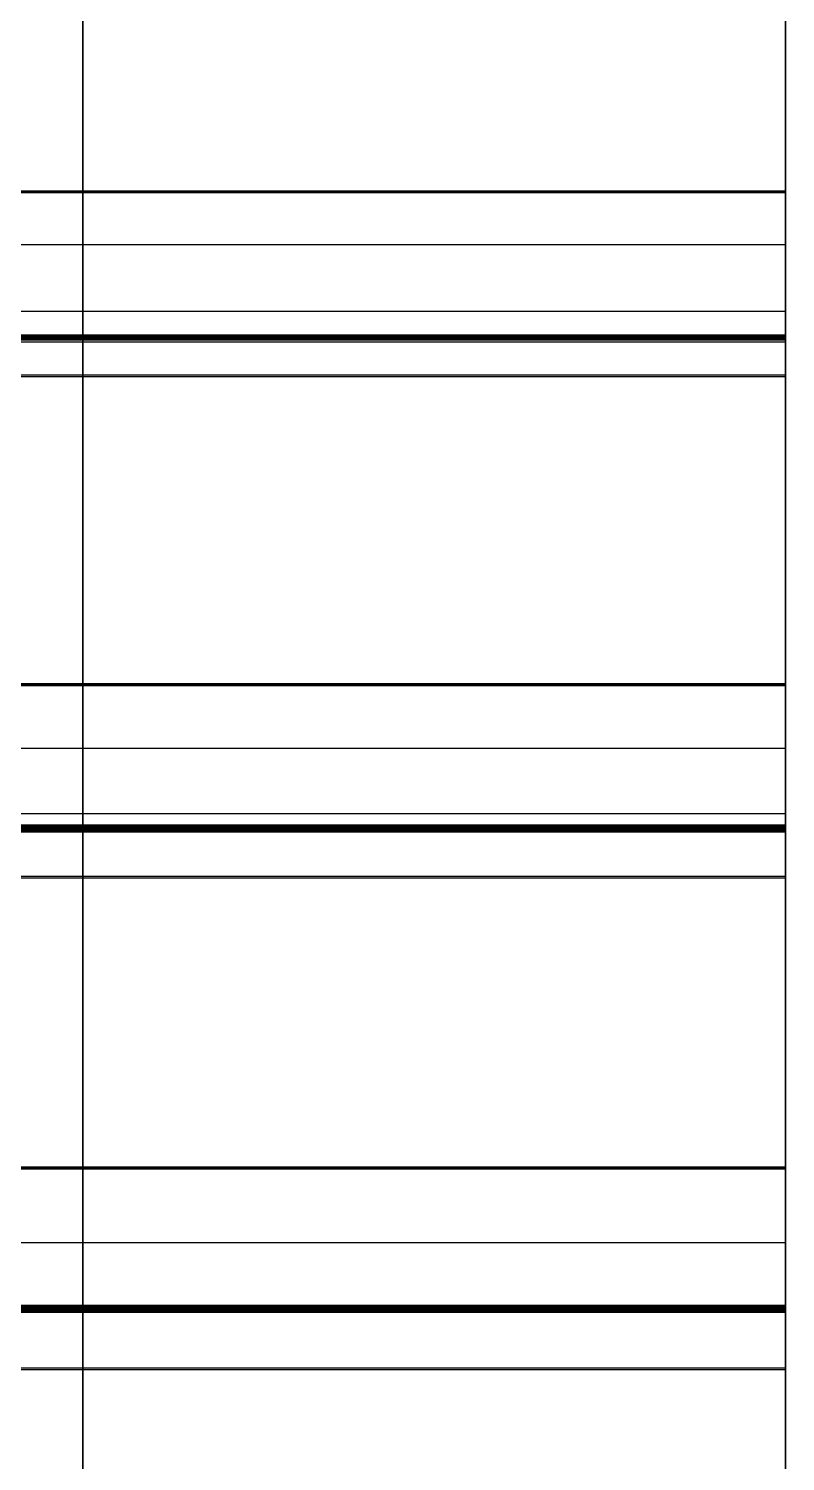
# Model space of a CAD drawing. Header units: millimetres. Extents: x -85 to 1059, y -155 to 155.
# Drawn here: x 1003.5 to 1007, y -108.84 to -102.21 of the extents above; entities that cross this region are included whole.
import ezdxf

# ---------------------------------------------------------------- set-up
doc = ezdxf.new("R2010")
doc.units = ezdxf.units.MM
doc.header["$MEASUREMENT"] = 0
doc.layers.add('Default', color=7, linetype='Continuous', true_color=0x000000)

msp = doc.modelspace()

# ---------------------------------------------------------------- linework, layer by layer
at = {"layer": 'Default'}
for points, degree, knots in [([(1007, 0.3488, 139.7504), (1007, -76.9709, 139.7504), (1007, -139.6511, 77.0702), (1007, -139.6511, -0.2498), (1007, -139.6511, -77.5699), (1007, -76.9709, -140.2497), (1007, 0.3488, -140.2497), (1007, 77.6689, -140.2497), (1007, 140.349, -77.5699), (1007, 140.349, -0.2498), (1007, 140.349, 77.0702), (1007, 77.6689, 139.7504), (1007, 0.3488, 139.7504)], 3, [20636, 20636, 20636, 20636, 20637, 20637, 20637, 20638, 20638, 20638, 20639, 20639, 20639, 20640, 20640, 20640, 20640]), ([(1003.75, 0.0018, 140.0004), (1003.75, -77.318, 140.0004), (1003.75, -139.9981, 77.3202), (1003.75, -139.9981, 0.0002), (1003.75, -139.9981, -77.3199), (1003.75, -77.318, -139.9997), (1003.75, 0.0018, -139.9997), (1003.75, 77.3215, -139.9997), (1003.75, 140.002, -77.3199), (1003.75, 140.002, 0.0002), (1003.75, 140.002, 77.3202), (1003.75, 77.3215, 140.0004), (1003.75, 0.0018, 140.0004)], 3, [-1, -1, -1, -1, 0, 0, 0, 1, 1, 1, 2, 2, 2, 3, 3, 3, 3]), ([(1007, 0.0018, 140.0004), (1007, -77.318, 140.0004), (1007, -139.9981, 77.3202), (1007, -139.9981, 0.0002), (1007, -139.9981, -77.3199), (1007, -77.318, -139.9997), (1007, 0.0018, -139.9997), (1007, 77.3215, -139.9997), (1007, 140.002, -77.3199), (1007, 140.002, 0.0002), (1007, 140.002, 77.3202), (1007, 77.3215, 140.0004), (1007, 0.0018, 140.0004)], 3, [-1, -1, -1, -1, 0, 0, 0, 1, 1, 1, 2, 2, 2, 3, 3, 3, 3]), ([(1007, -76.0976, 99.1744), (1007, -105.8329, 76.3232), (1007, -124.9982, 40.3999), (1007, -124.9982, 0.0004), (1007, -124.9982, -40.5877), (1007, -105.654, -76.6571), (1007, -75.682, -99.4921)], 3, [598.75717, 598.75717, 598.75717, 598.75717, 599.75717, 599.75717, 599.75717, 600.75717, 600.75717, 600.75717, 600.75717]), ([(1007, -101.3507, -114.521), (1007, -101.3884, -114.5433), (1007, -101.4261, -114.5655), (1007, -101.4674, -114.5897), (1007, -101.5087, -114.6138), (1007, -101.5503, -114.6382), (1007, -101.592, -114.6625), (1007, -101.6339, -114.687), (1007, -101.6759, -114.7115), (1007, -101.7181, -114.7361), (1007, -101.7602, -114.7606), (1007, -101.8029, -114.7851), (1007, -101.8456, -114.8096), (1007, -101.8885, -114.8341), (1007, -101.9313, -114.8587), (1007, -101.9745, -114.8833), (1007, -102.0178, -114.908), (1007, -102.0611, -114.9327), (1007, -102.1045, -114.9574), (1007, -102.1485, -114.9823), (1007, -102.1924, -115.0072), (1007, -102.2365, -115.032), (1007, -102.2806, -115.0569), (1007, -102.325, -115.0818), (1007, -102.3695, -115.1067), (1007, -102.4143, -115.1317), (1007, -102.4591, -115.1568), (1007, -102.5042, -115.1816), (1007, -102.5494, -115.2065), (1007, -102.5947, -115.2317), (1007, -102.6401, -115.2569), (1007, -102.6857, -115.2822), (1007, -102.7314, -115.3074), (1007, -102.7775, -115.3324), (1007, -102.8235, -115.3575), (1007, -102.8699, -115.3829), (1007, -102.9163, -115.4083), (1007, -102.9628, -115.4333), (1007, -103.0094, -115.4584), (1007, -103.0565, -115.484), (1007, -103.1036, -115.5095), (1007, -103.1509, -115.5348), (1007, -103.1981, -115.56), (1007, -103.2063, -115.5644), (1007, -103.2144, -115.5688)], 2, [12774, 12774, 12774, 12775.045455, 12775.045455, 12776.090909, 12776.090909, 12777.136364, 12777.136364, 12778.181818, 12778.181818, 12779.227273, 12779.227273, 12780.272727, 12780.272727, 12781.318182, 12781.318182, 12782.363636, 12782.363636, 12783.409091, 12783.409091, 12784.454545, 12784.454545, 12785.5, 12785.5, 12786.545455, 12786.545455, 12787.590909, 12787.590909, 12788.636364, 12788.636364, 12789.681818, 12789.681818, 12790.727273, 12790.727273, 12791.772727, 12791.772727, 12792.818182, 12792.818182, 12793.863636, 12793.863636, 12794.909091, 12794.909091, 12795.954545, 12795.954545, 12797, 12797, 12797]), ([(1007, -103.2144, 115.0692), (1007, -103.2063, 115.0648), (1007, -103.1981, 115.0604), (1007, -103.1509, 115.035), (1007, -103.1036, 115.0096), (1007, -103.0565, 114.9844), (1007, -103.0094, 114.9591), (1007, -102.9628, 114.9336), (1007, -102.9163, 114.908), (1007, -102.8699, 114.8829), (1007, -102.8235, 114.8579), (1007, -102.7775, 114.8327), (1007, -102.7314, 114.8074), (1007, -102.6857, 114.7824), (1007, -102.6401, 114.7573), (1007, -102.5947, 114.7321), (1007, -102.5494, 114.7069), (1007, -102.5042, 114.682), (1007, -102.4591, 114.6572), (1007, -102.4143, 114.6321), (1007, -102.3695, 114.6071), (1007, -102.325, 114.5822), (1007, -102.2806, 114.5573), (1007, -102.2365, 114.5324), (1007, -102.1924, 114.5076), (1007, -102.1485, 114.4827), (1007, -102.1045, 114.4578), (1007, -102.0611, 114.4331), (1007, -102.0178, 114.4084), (1007, -101.9745, 114.3838), (1007, -101.9313, 114.3591), (1007, -101.8885, 114.3344), (1007, -101.8456, 114.3097), (1007, -101.8029, 114.2852), (1007, -101.7602, 114.2606), (1007, -101.7181, 114.2361), (1007, -101.6759, 114.2116), (1007, -101.6339, 114.1873), (1007, -101.592, 114.1629), (1007, -101.5503, 114.1386), (1007, -101.5087, 114.1142), (1007, -101.4674, 114.0899), (1007, -101.4261, 114.0655), (1007, -101.391, 114.0449), (1007, -101.3559, 114.0243)], 2, [18293, 18293, 18293, 18294, 18294, 18295, 18295, 18296, 18296, 18297, 18297, 18298, 18298, 18299, 18299, 18300, 18300, 18301, 18301, 18302, 18302, 18303, 18303, 18304, 18304, 18305, 18305, 18306, 18306, 18307, 18307, 18308, 18308, 18309, 18309, 18310, 18310, 18311, 18311, 18312, 18312, 18313, 18313, 18314, 18314, 18315, 18315, 18315]), ([(1007, -102.9674, -113.0387), (1007, -102.9674, -113.0369), (1007, -102.9674, -113.0351), (1007, -102.9674, -113.0337), (1007, -102.9674, -113.0323)], 2, [12826, 12826, 12826, 12827, 12827, 12828, 12828, 12828]), ([(1007, -102.9674, 112.5327), (1007, -102.9674, 112.5343), (1007, -102.9674, 112.5359), (1007, -102.9674, 112.5375), (1007, -102.9674, 112.5391)], 2, [18262, 18262, 18262, 18263, 18263, 18264, 18264, 18264]), ([(1007, -102.9706, -113.0514), (1007, -102.9699, -113.0489), (1007, -102.9692, -113.0464), (1007, -102.9687, -113.0445), (1007, -102.9681, -113.0426)], 2, [12823, 12823, 12823, 12824, 12824, 12825, 12825, 12825]), ([(1007, -102.9695, -113.0284), (1007, -103.078, -112.9288), (1007, -103.1865, -112.8291), (1007, -103.3013, -112.7235), (1007, -103.4162, -112.6178), (1007, -103.5243, -112.5174), (1007, -103.6324, -112.4171)], 2, [12830, 12830, 12830, 12831, 12831, 12832, 12832, 12833, 12833, 12833]), ([(1007, -103.6324, 111.9178), (1007, -103.5243, 112.0177), (1007, -103.4162, 112.1175), (1007, -103.3013, 112.2233), (1007, -103.1865, 112.3292), (1007, -103.078, 112.4288), (1007, -102.9695, 112.5285)], 2, [18257, 18257, 18257, 18258, 18258, 18259, 18259, 18260, 18260, 18260]), ([(1007, -102.9706, 112.5518), (1007, -102.9717, 112.5542), (1007, -102.9727, 112.5567), (1007, -102.974, 112.5597), (1007, -102.9752, 112.5627)], 2, [18267, 18267, 18267, 18268, 18268, 18269, 18269, 18269]), ([(1007, -103.818, -115.0005), (1007, -103.7977, -114.9507), (1007, -103.7774, -114.901), (1007, -103.7569, -114.8516), (1007, -103.7365, -114.8022), (1007, -103.7162, -114.7534), (1007, -103.6959, -114.7045), (1007, -103.6755, -114.6556), (1007, -103.655, -114.6068), (1007, -103.6345, -114.5586), (1007, -103.6141, -114.5105), (1007, -103.5938, -114.4621), (1007, -103.5735, -114.4138), (1007, -103.5532, -114.3664), (1007, -103.5329, -114.3189), (1007, -103.5126, -114.2713), (1007, -103.4924, -114.2237), (1007, -103.4719, -114.1767), (1007, -103.4514, -114.1298), (1007, -103.4312, -114.0831), (1007, -103.4109, -114.0363), (1007, -103.3908, -113.9898), (1007, -103.3707, -113.9432), (1007, -103.3505, -113.8972), (1007, -103.3304, -113.8511), (1007, -103.31, -113.8053), (1007, -103.2895, -113.7594), (1007, -103.2694, -113.7139), (1007, -103.2493, -113.6684), (1007, -103.2294, -113.6232), (1007, -103.2094, -113.5781), (1007, -103.1893, -113.5333), (1007, -103.1692, -113.4885), (1007, -103.1489, -113.4438), (1007, -103.1287, -113.3992), (1007, -103.1087, -113.3549), (1007, -103.0888, -113.3107), (1007, -103.0689, -113.2669), (1007, -103.0489, -113.2232), (1007, -103.0288, -113.1796), (1007, -103.0087, -113.136), (1007, -102.9907, -113.0964), (1007, -102.9727, -113.0567)], 2, [12800, 12800, 12800, 12801.047619, 12801.047619, 12802.095238, 12802.095238, 12803.142857, 12803.142857, 12804.190476, 12804.190476, 12805.238095, 12805.238095, 12806.285714, 12806.285714, 12807.333333, 12807.333333, 12808.380952, 12808.380952, 12809.428571, 12809.428571, 12810.47619, 12810.47619, 12811.52381, 12811.52381, 12812.571429, 12812.571429, 12813.619048, 12813.619048, 12814.666667, 12814.666667, 12815.714286, 12815.714286, 12816.761905, 12816.761905, 12817.809524, 12817.809524, 12818.857143, 12818.857143, 12819.904762, 12819.904762, 12820.952381, 12820.952381, 12822, 12822, 12822]), ([(1007, -102.9752, 112.5627), (1007, -102.9919, 112.5996), (1007, -103.0087, 112.6364), (1007, -103.0288, 112.68), (1007, -103.0489, 112.7236), (1007, -103.0689, 112.7675), (1007, -103.0888, 112.8114), (1007, -103.1087, 112.8555), (1007, -103.1287, 112.8996), (1007, -103.1489, 112.9442), (1007, -103.1692, 112.9889), (1007, -103.1893, 113.0337), (1007, -103.2094, 113.0785), (1007, -103.2294, 113.1238), (1007, -103.2493, 113.1691), (1007, -103.2694, 113.2146), (1007, -103.2895, 113.2602), (1007, -103.31, 113.3057), (1007, -103.3304, 113.3512), (1007, -103.3505, 113.3974), (1007, -103.3707, 113.4436), (1007, -103.3908, 113.49), (1007, -103.4109, 113.5364), (1007, -103.4312, 113.5831), (1007, -103.4514, 113.6299), (1007, -103.4719, 113.6771), (1007, -103.4924, 113.7244), (1007, -103.5126, 113.7717), (1007, -103.5329, 113.819), (1007, -103.5532, 113.8668), (1007, -103.5735, 113.9146), (1007, -103.5938, 113.9625), (1007, -103.6141, 114.0105), (1007, -103.6345, 114.0588), (1007, -103.655, 114.1072), (1007, -103.6755, 114.1559), (1007, -103.6959, 114.2045), (1007, -103.7162, 114.2536), (1007, -103.7365, 114.3026), (1007, -103.7569, 114.3518), (1007, -103.7774, 114.401), (1007, -103.7977, 114.4506), (1007, -103.818, 114.5002), (1007, -103.8217, 114.5088), (1007, -103.8254, 114.5175)], 2, [18269, 18269, 18269, 18270, 18270, 18271, 18271, 18272, 18272, 18273, 18273, 18274, 18274, 18275, 18275, 18276, 18276, 18277, 18277, 18278, 18278, 18279, 18279, 18280, 18280, 18281, 18281, 18282, 18282, 18283, 18283, 18284, 18284, 18285, 18285, 18286, 18286, 18287, 18287, 18288, 18288, 18289, 18289, 18290, 18290, 18291, 18291, 18291]), ([(1007, -103.6553, -112.4203), (1007, -103.6578, -112.4215), (1007, -103.6603, -112.4227), (1007, -103.6631, -112.4241), (1007, -103.6659, -112.4255)], 2, [12840, 12840, 12840, 12841, 12841, 12842, 12842, 12842]), ([(1007, -103.6659, 111.926), (1007, -103.6631, 111.9245), (1007, -103.6603, 111.9231), (1007, -103.6578, 111.9219), (1007, -103.6553, 111.9207)], 2, [18248, 18248, 18248, 18249, 18249, 18250, 18250, 18250]), ([(1007, -103.6659, -112.4255), (1007, -103.7014, -112.4455), (1007, -103.7368, -112.4654), (1007, -103.7785, -112.4889), (1007, -103.8201, -112.5123), (1007, -103.8624, -112.536), (1007, -103.9048, -112.5596), (1007, -103.9471, -112.5831), (1007, -103.9894, -112.6065), (1007, -104.0321, -112.63), (1007, -104.0748, -112.6534), (1007, -104.1178, -112.6773), (1007, -104.1609, -112.7011), (1007, -104.2043, -112.7249), (1007, -104.2477, -112.7487), (1007, -104.2914, -112.7723), (1007, -104.3352, -112.796), (1007, -104.3791, -112.8198), (1007, -104.423, -112.8436), (1007, -104.4674, -112.8676), (1007, -104.5119, -112.8916), (1007, -104.5565, -112.9156), (1007, -104.6011, -112.9395), (1007, -104.6461, -112.9635), (1007, -104.6911, -112.9875), (1007, -104.7363, -113.0115), (1007, -104.7814, -113.0355), (1007, -104.8271, -113.0597), (1007, -104.8728, -113.0838), (1007, -104.9186, -113.1082), (1007, -104.9645, -113.1325), (1007, -105.0107, -113.1565), (1007, -105.0569, -113.1805), (1007, -105.1035, -113.2048), (1007, -105.1501, -113.2292), (1007, -105.1968, -113.2535), (1007, -105.2436, -113.2779), (1007, -105.2908, -113.302), (1007, -105.3381, -113.3262), (1007, -105.3857, -113.3505), (1007, -105.4333, -113.3749), (1007, -105.481, -113.3994), (1007, -105.5286, -113.4239), (1007, -105.5369, -113.4281), (1007, -105.5452, -113.4324)], 2, [12842, 12842, 12842, 12843, 12843, 12844, 12844, 12845, 12845, 12846, 12846, 12847, 12847, 12848, 12848, 12849, 12849, 12850, 12850, 12851, 12851, 12852, 12852, 12853, 12853, 12854, 12854, 12855, 12855, 12856, 12856, 12857, 12857, 12858, 12858, 12859, 12859, 12860, 12860, 12861, 12861, 12862, 12862, 12863, 12863, 12864, 12864, 12864]), ([(1007, -105.5452, 112.9328), (1007, -105.5369, 112.9285), (1007, -105.5286, 112.9243), (1007, -105.481, 112.9), (1007, -105.4333, 112.8756), (1007, -105.3857, 112.8511), (1007, -105.3381, 112.8266), (1007, -105.2908, 112.8021), (1007, -105.2436, 112.7776), (1007, -105.1968, 112.7536), (1007, -105.1501, 112.7296), (1007, -105.1035, 112.7052), (1007, -105.0569, 112.6809), (1007, -105.0107, 112.6566), (1007, -104.9645, 112.6322), (1007, -104.9186, 112.6082), (1007, -104.8728, 112.5842), (1007, -104.8271, 112.5601), (1007, -104.7814, 112.5359), (1007, -104.7363, 112.5117), (1007, -104.6911, 112.4876), (1007, -104.6461, 112.4636), (1007, -104.6011, 112.4396), (1007, -104.5565, 112.4158), (1007, -104.5119, 112.392), (1007, -104.4674, 112.3682), (1007, -104.423, 112.3443), (1007, -104.3791, 112.3204), (1007, -104.3352, 112.2964), (1007, -104.2914, 112.2726), (1007, -104.2477, 112.2487), (1007, -104.2043, 112.2251), (1007, -104.1609, 112.2015), (1007, -104.118, 112.1778), (1007, -104.0752, 112.1542), (1007, -104.0323, 112.1304), (1007, -103.9894, 112.1066), (1007, -103.9471, 112.0831), (1007, -103.9048, 112.0597), (1007, -103.8624, 112.036), (1007, -103.8201, 112.0124), (1007, -103.7785, 111.9891), (1007, -103.7368, 111.9658), (1007, -103.7014, 111.9459), (1007, -103.6659, 111.926)], 2, [18226, 18226, 18226, 18227, 18227, 18228, 18228, 18229, 18229, 18230, 18230, 18231, 18231, 18232, 18232, 18233, 18233, 18234, 18234, 18235, 18235, 18236, 18236, 18237, 18237, 18238, 18238, 18239, 18239, 18240, 18240, 18241, 18241, 18242, 18242, 18243, 18243, 18244, 18244, 18245, 18245, 18246, 18246, 18247, 18247, 18248, 18248, 18248]), ([(1007, -105.2467, 110.4083), (1007, -105.2471, 110.4099), (1007, -105.2474, 110.4115), (1007, -105.248, 110.4138), (1007, -105.2485, 110.4161)], 2, [18197, 18197, 18197, 18198, 18198, 18199, 18199, 18199]), ([(1007, -105.2524, -110.9255), (1007, -105.2513, -110.9229), (1007, -105.2503, -110.9202), (1007, -105.2494, -110.918), (1007, -105.2485, -110.9157)], 2, [12889, 12889, 12889, 12890, 12890, 12891, 12891, 12891]), ([(1007, -105.2485, -110.8973), (1007, -105.3552, -110.7955), (1007, -105.4619, -110.6938), (1007, -105.5743, -110.5856), (1007, -105.6866, -110.4775), (1007, -105.7928, -110.3752), (1007, -105.899, -110.2729)], 2, [12897, 12897, 12897, 12898, 12898, 12899, 12899, 12900, 12900, 12900]), ([(1007, -105.899, 109.7733), (1007, -105.7928, 109.8756), (1007, -105.6866, 109.9779), (1007, -105.5743, 110.0859), (1007, -105.4619, 110.1938), (1007, -105.3552, 110.2956), (1007, -105.2485, 110.3974)], 2, [18190, 18190, 18190, 18191, 18191, 18192, 18192, 18193, 18193, 18193]), ([(1007, -105.2503, 110.4206), (1007, -105.2513, 110.4231), (1007, -105.2524, 110.4256), (1007, -105.2536, 110.4286), (1007, -105.2548, 110.4316)], 2, [18200, 18200, 18200, 18201, 18201, 18202, 18202, 18202]), ([(1007, -106.1375, -112.8513), (1007, -106.116, -112.8021), (1007, -106.0945, -112.7529), (1007, -106.0729, -112.7041), (1007, -106.0514, -112.6552), (1007, -106.0301, -112.6067), (1007, -106.0087, -112.5582), (1007, -105.9872, -112.5099), (1007, -105.9657, -112.4615), (1007, -105.9443, -112.4137), (1007, -105.923, -112.3659), (1007, -105.9018, -112.3181), (1007, -105.8807, -112.2703), (1007, -105.8593, -112.2232), (1007, -105.838, -112.1761), (1007, -105.8166, -112.129), (1007, -105.7953, -112.0819), (1007, -105.7741, -112.0352), (1007, -105.753, -111.9885), (1007, -105.7318, -111.9422), (1007, -105.7106, -111.896), (1007, -105.6895, -111.85), (1007, -105.6683, -111.804), (1007, -105.647, -111.7583), (1007, -105.6256, -111.7126), (1007, -105.6046, -111.6671), (1007, -105.5836, -111.6216), (1007, -105.5625, -111.5766), (1007, -105.5413, -111.5316), (1007, -105.5203, -111.487), (1007, -105.4993, -111.4424), (1007, -105.4783, -111.3979), (1007, -105.4573, -111.3535), (1007, -105.4365, -111.3094), (1007, -105.4157, -111.2653), (1007, -105.3947, -111.2215), (1007, -105.3737, -111.1778), (1007, -105.3527, -111.1342), (1007, -105.3317, -111.0906), (1007, -105.3109, -111.0474), (1007, -105.2901, -111.0042), (1007, -105.2712, -110.9649), (1007, -105.2524, -110.9255)], 2, [12867, 12867, 12867, 12868.047619, 12868.047619, 12869.095238, 12869.095238, 12870.142857, 12870.142857, 12871.190476, 12871.190476, 12872.238095, 12872.238095, 12873.285714, 12873.285714, 12874.333333, 12874.333333, 12875.380952, 12875.380952, 12876.428571, 12876.428571, 12877.47619, 12877.47619, 12878.52381, 12878.52381, 12879.571429, 12879.571429, 12880.619048, 12880.619048, 12881.666667, 12881.666667, 12882.714286, 12882.714286, 12883.761905, 12883.761905, 12884.809524, 12884.809524, 12885.857143, 12885.857143, 12886.904762, 12886.904762, 12887.952381, 12887.952381, 12889, 12889, 12889]), ([(1007, -105.2548, 110.4316), (1007, -105.2725, 110.4681), (1007, -105.2901, 110.5046), (1007, -105.3109, 110.5476), (1007, -105.3317, 110.5907), (1007, -105.3527, 110.6343), (1007, -105.3737, 110.6778), (1007, -105.3947, 110.7216), (1007, -105.4157, 110.7653), (1007, -105.4365, 110.8094), (1007, -105.4573, 110.8535), (1007, -105.4783, 110.898), (1007, -105.4993, 110.9424), (1007, -105.5203, 110.9872), (1007, -105.5413, 111.032), (1007, -105.5625, 111.077), (1007, -105.5836, 111.122), (1007, -105.6046, 111.1675), (1007, -105.6256, 111.213), (1007, -105.647, 111.2587), (1007, -105.6683, 111.3044), (1007, -105.6895, 111.3502), (1007, -105.7106, 111.3961), (1007, -105.7318, 111.4425), (1007, -105.753, 111.4889), (1007, -105.7741, 111.5356), (1007, -105.7953, 111.5823), (1007, -105.8166, 111.6291), (1007, -105.838, 111.6758), (1007, -105.8593, 111.7233), (1007, -105.8807, 111.7707), (1007, -105.9018, 111.8184), (1007, -105.923, 111.866), (1007, -105.9443, 111.914), (1007, -105.9657, 111.9619), (1007, -105.9872, 112.0101), (1007, -106.0087, 112.0582), (1007, -106.0301, 112.1069), (1007, -106.0514, 112.1556), (1007, -106.0729, 112.2045), (1007, -106.0945, 112.2533), (1007, -106.116, 112.3025), (1007, -106.1375, 112.3518), (1007, -106.141, 112.3602), (1007, -106.1445, 112.3687)], 2, [18202, 18202, 18202, 18203, 18203, 18204, 18204, 18205, 18205, 18206, 18206, 18207, 18207, 18208, 18208, 18209, 18209, 18210, 18210, 18211, 18211, 18212, 18212, 18213, 18213, 18214, 18214, 18215, 18215, 18216, 18216, 18217, 18217, 18218, 18218, 18219, 18219, 18220, 18220, 18221, 18221, 18222, 18222, 18223, 18223, 18224, 18224, 18224]), ([(1007, -105.9325, -110.2807), (1007, -105.9683, -110.2999), (1007, -106.0041, -110.3191), (1007, -106.0465, -110.3415), (1007, -106.0888, -110.3639), (1007, -106.1313, -110.3867), (1007, -106.1738, -110.4094), (1007, -106.2167, -110.4322), (1007, -106.2596, -110.4549), (1007, -106.3028, -110.4777), (1007, -106.346, -110.5004), (1007, -106.3897, -110.5232), (1007, -106.4335, -110.5459), (1007, -106.4772, -110.5687), (1007, -106.521, -110.5915), (1007, -106.5651, -110.6144), (1007, -106.6092, -110.6373), (1007, -106.6536, -110.6602), (1007, -106.6981, -110.6832), (1007, -106.7429, -110.7061), (1007, -106.7877, -110.729), (1007, -106.8328, -110.7521), (1007, -106.878, -110.7753), (1007, -106.9233, -110.7984), (1007, -106.9686, -110.8215), (1007, -107.0145, -110.8446), (1007, -107.0604, -110.8677), (1007, -107.1064, -110.891), (1007, -107.1524, -110.9142), (1007, -107.1988, -110.9374), (1007, -107.2452, -110.9605), (1007, -107.292, -110.9837), (1007, -107.3387, -111.007), (1007, -107.3858, -111.0303), (1007, -107.4329, -111.0536), (1007, -107.4802, -111.0769), (1007, -107.5274, -111.1002), (1007, -107.5751, -111.1236), (1007, -107.6227, -111.1471), (1007, -107.6707, -111.1704), (1007, -107.7186, -111.1936), (1007, -107.767, -111.2171), (1007, -107.8153, -111.2406), (1007, -107.8236, -111.2446), (1007, -107.8319, -111.2487)], 2, [12909, 12909, 12909, 12910, 12910, 12911, 12911, 12912, 12912, 12913, 12913, 12914, 12914, 12915, 12915, 12916, 12916, 12917, 12917, 12918, 12918, 12919, 12919, 12920, 12920, 12921, 12921, 12922, 12922, 12923, 12923, 12924, 12924, 12925, 12925, 12926, 12926, 12927, 12927, 12928, 12928, 12929, 12929, 12930, 12930, 12931, 12931, 12931]), ([(1007, -107.8319, 110.7487), (1007, -107.8236, 110.7449), (1007, -107.8153, 110.741), (1007, -107.767, 110.7175), (1007, -107.7186, 110.6941), (1007, -107.6707, 110.6706), (1007, -107.6227, 110.6471), (1007, -107.5751, 110.6238), (1007, -107.5274, 110.6006), (1007, -107.4802, 110.5773), (1007, -107.4329, 110.554), (1007, -107.3858, 110.5307), (1007, -107.3387, 110.5074), (1007, -107.292, 110.484), (1007, -107.2452, 110.4605), (1007, -107.1988, 110.4374), (1007, -107.1524, 110.4143), (1007, -107.1064, 110.3912), (1007, -107.0604, 110.3681), (1007, -107.0145, 110.3448), (1007, -106.9686, 110.3215), (1007, -106.9233, 110.2986), (1007, -106.878, 110.2757), (1007, -106.8328, 110.2525), (1007, -106.7877, 110.2294), (1007, -106.7429, 110.2065), (1007, -106.6981, 110.1836), (1007, -106.6536, 110.1605), (1007, -106.6092, 110.1374), (1007, -106.5651, 110.1146), (1007, -106.521, 110.0919), (1007, -106.4772, 110.0689), (1007, -106.4335, 110.046), (1007, -106.3897, 110.0232), (1007, -106.346, 110.0005), (1007, -106.3028, 109.9776), (1007, -106.2596, 109.9546), (1007, -106.2167, 109.9322), (1007, -106.1738, 109.9098), (1007, -106.1313, 109.8872), (1007, -106.0888, 109.8647), (1007, -106.0465, 109.8419), (1007, -106.0041, 109.8192), (1007, -105.9683, 109.7999), (1007, -105.9325, 109.7807)], 2, [18159, 18159, 18159, 18160, 18160, 18161, 18161, 18162, 18162, 18163, 18163, 18164, 18164, 18165, 18165, 18166, 18166, 18167, 18167, 18168, 18168, 18169, 18169, 18170, 18170, 18171, 18171, 18172, 18172, 18173, 18173, 18174, 18174, 18175, 18175, 18176, 18176, 18177, 18177, 18178, 18178, 18179, 18179, 18180, 18180, 18181, 18181, 18181]), ([(1007, -107.4837, -108.7203), (1007, -107.5881, -108.6163), (1007, -107.6925, -108.5122), (1007, -107.8028, -108.4019), (1007, -107.913, -108.2917), (1007, -108.0171, -108.1871), (1007, -108.1212, -108.0825)], 2, [12964, 12964, 12964, 12965, 12965, 12966, 12966, 12967, 12967, 12967]), ([(1007, -108.1212, 107.5833), (1007, -108.0171, 107.6877), (1007, -107.913, 107.7921), (1007, -107.8028, 107.9023), (1007, -107.6925, 108.0126), (1007, -107.5881, 108.1165), (1007, -107.4837, 108.2204)], 2, [18123, 18123, 18123, 18124, 18124, 18125, 18125, 18126, 18126, 18126]), ([(1007, -107.4879, -108.7485), (1007, -107.4869, -108.7459), (1007, -107.4858, -108.7433), (1007, -107.4849, -108.741), (1007, -107.484, -108.7387)], 2, [12956, 12956, 12956, 12957, 12957, 12958, 12958, 12958]), ([(1007, -107.484, 108.2391), (1007, -107.4849, 108.2414), (1007, -107.4858, 108.2437), (1007, -107.4869, 108.2463), (1007, -107.4879, 108.2489)], 2, [18132, 18132, 18132, 18133, 18133, 18134, 18134, 18134]), ([(1007, -108.4196, -110.6726), (1007, -108.4159, -110.6643), (1007, -108.4122, -110.656), (1007, -108.3896, -110.6072), (1007, -108.367, -110.5583), (1007, -108.3446, -110.5098), (1007, -108.3222, -110.4613), (1007, -108.2998, -110.4133), (1007, -108.2774, -110.3653), (1007, -108.255, -110.3173), (1007, -108.2326, -110.2694), (1007, -108.2104, -110.2219), (1007, -108.1882, -110.1745), (1007, -108.1658, -110.1274), (1007, -108.1434, -110.0803), (1007, -108.1212, -110.0335), (1007, -108.0989, -109.9868), (1007, -108.0767, -109.9401), (1007, -108.0545, -109.8933), (1007, -108.0323, -109.8471), (1007, -108.01, -109.8009), (1007, -107.988, -109.755), (1007, -107.9659, -109.7092), (1007, -107.9437, -109.6638), (1007, -107.9215, -109.6185), (1007, -107.8994, -109.573), (1007, -107.8774, -109.5275), (1007, -107.8553, -109.4827), (1007, -107.8333, -109.4379), (1007, -107.8112, -109.3932), (1007, -107.7892, -109.3486), (1007, -107.7673, -109.3043), (1007, -107.7455, -109.2601), (1007, -107.7236, -109.216), (1007, -107.7017, -109.1719), (1007, -107.6798, -109.1281), (1007, -107.658, -109.0844), (1007, -107.6361, -109.0412), (1007, -107.6142, -108.998), (1007, -107.5925, -108.9549), (1007, -107.5708, -108.9119), (1007, -107.5491, -108.8692), (1007, -107.5274, -108.8265), (1007, -107.5091, -108.7902), (1007, -107.4907, -108.7538)], 2, [12933, 12933, 12933, 12934, 12934, 12935, 12935, 12936, 12936, 12937, 12937, 12938, 12938, 12939, 12939, 12940, 12940, 12941, 12941, 12942, 12942, 12943, 12943, 12944, 12944, 12945, 12945, 12946, 12946, 12947, 12947, 12948, 12948, 12949, 12949, 12950, 12950, 12951, 12951, 12952, 12952, 12953, 12953, 12954, 12954, 12955, 12955, 12955]), ([(1007, -107.4907, 108.2542), (1007, -107.5091, 108.2904), (1007, -107.5274, 108.3266), (1007, -107.5491, 108.3692), (1007, -107.5708, 108.4119), (1007, -107.5925, 108.4551), (1007, -107.6142, 108.4984), (1007, -107.6361, 108.5418), (1007, -107.658, 108.5851), (1007, -107.6798, 108.6287), (1007, -107.7017, 108.6723), (1007, -107.7236, 108.7162), (1007, -107.7455, 108.7601), (1007, -107.7673, 108.8046), (1007, -107.7892, 108.849), (1007, -107.8112, 108.8935), (1007, -107.8333, 108.9379), (1007, -107.8553, 108.9829), (1007, -107.8774, 109.0279), (1007, -107.8994, 109.073), (1007, -107.9215, 109.1182), (1007, -107.9437, 109.1639), (1007, -107.9659, 109.2096), (1007, -107.988, 109.2556), (1007, -108.01, 109.3016), (1007, -108.0323, 109.3479), (1007, -108.0545, 109.3941), (1007, -108.0767, 109.4405), (1007, -108.0989, 109.4868), (1007, -108.1212, 109.5338), (1007, -108.1434, 109.5807), (1007, -108.1658, 109.6278), (1007, -108.1882, 109.6749), (1007, -108.2104, 109.7223), (1007, -108.2326, 109.7698), (1007, -108.255, 109.8178), (1007, -108.2774, 109.8657), (1007, -108.2998, 109.9137), (1007, -108.3222, 109.9617), (1007, -108.3446, 110.0102), (1007, -108.367, 110.0587), (1007, -108.3896, 110.1074), (1007, -108.4122, 110.1561)], 2, [18135, 18135, 18135, 18136, 18136, 18137, 18137, 18138, 18138, 18139, 18139, 18140, 18140, 18141, 18141, 18142, 18142, 18143, 18143, 18144, 18144, 18145, 18145, 18146, 18146, 18147, 18147, 18148, 18148, 18149, 18149, 18150, 18150, 18151, 18151, 18152, 18152, 18153, 18153, 18154, 18154, 18155, 18155, 18156, 18156, 18156]), ([(1007, -108.1212, -108.0825), (1007, -108.1222, -108.0821), (1007, -108.1233, -108.0818), (1007, -108.1243, -108.0814), (1007, -108.1254, -108.0811)], 2, [12967, 12967, 12967, 12968, 12968, 12969, 12969, 12969]), ([(1007, -108.1494, 107.5875), (1007, -108.1467, 107.5864), (1007, -108.1441, 107.5854), (1007, -108.1418, 107.5845), (1007, -108.1395, 107.5836)], 2, [18115, 18115, 18115, 18116, 18116, 18117, 18117, 18117]), ([(1007, -108.1441, -108.0846), (1007, -108.1467, -108.0859), (1007, -108.1494, -108.0871), (1007, -108.152, -108.0883), (1007, -108.1547, -108.0896)], 2, [12974, 12974, 12974, 12975, 12975, 12976, 12976, 12976]), ([(1007, -108.1547, -108.0896), (1007, -108.1908, -108.1081), (1007, -108.227, -108.1266), (1007, -108.2699, -108.1483), (1007, -108.3127, -108.17), (1007, -108.3558, -108.1917), (1007, -108.3988, -108.2134), (1007, -108.4422, -108.2353), (1007, -108.4856, -108.2571), (1007, -108.5291, -108.279), (1007, -108.5727, -108.3009), (1007, -108.6168, -108.3227), (1007, -108.6609, -108.3446), (1007, -108.7052, -108.3665), (1007, -108.7495, -108.3884), (1007, -108.7941, -108.4104), (1007, -108.8387, -108.4325), (1007, -108.8837, -108.4545), (1007, -108.9287, -108.4766), (1007, -108.974, -108.4986), (1007, -109.0193, -108.5206), (1007, -109.0647, -108.5427), (1007, -109.11, -108.5647), (1007, -109.156, -108.587), (1007, -109.2021, -108.6092), (1007, -109.2483, -108.6314), (1007, -109.2945, -108.6536), (1007, -109.3411, -108.6759), (1007, -109.3876, -108.6981), (1007, -109.4344, -108.7203), (1007, -109.4811, -108.7425), (1007, -109.5284, -108.7649), (1007, -109.5757, -108.7873), (1007, -109.6229, -108.8096), (1007, -109.6702, -108.8318), (1007, -109.7182, -108.8542), (1007, -109.7662, -108.8766), (1007, -109.8141, -108.899), (1007, -109.8621, -108.9214), (1007, -109.9108, -108.9438), (1007, -109.9595, -108.9662), (1007, -110.0082, -108.9888), (1007, -110.0569, -109.0114)], 2, [12976, 12976, 12976, 12977, 12977, 12978, 12978, 12979, 12979, 12980, 12980, 12981, 12981, 12982, 12982, 12983, 12983, 12984, 12984, 12985, 12985, 12986, 12986, 12987, 12987, 12988, 12988, 12989, 12989, 12990, 12990, 12991, 12991, 12992, 12992, 12993, 12993, 12994, 12994, 12995, 12995, 12996, 12996, 12997, 12997, 12997]), ([(1007, -110.0738, 108.5192), (1007, -110.0653, 108.5153), (1007, -110.0569, 108.5114), (1007, -110.0082, 108.489), (1007, -109.9595, 108.4666), (1007, -109.9108, 108.4442), (1007, -109.8621, 108.4218), (1007, -109.8141, 108.3994), (1007, -109.7662, 108.377), (1007, -109.7182, 108.3546), (1007, -109.6702, 108.3322), (1007, -109.6229, 108.3098), (1007, -109.5757, 108.2874), (1007, -109.5284, 108.2652), (1007, -109.4811, 108.243), (1007, -109.4344, 108.2207), (1007, -109.3876, 108.1985), (1007, -109.3411, 108.1763), (1007, -109.2945, 108.1541), (1007, -109.2483, 108.1318), (1007, -109.2021, 108.1096), (1007, -109.156, 108.0876), (1007, -109.11, 108.0655), (1007, -109.0647, 108.0433), (1007, -109.0193, 108.0211), (1007, -108.974, 107.999), (1007, -108.9287, 107.977), (1007, -108.8837, 107.9549), (1007, -108.8387, 107.9329), (1007, -108.7941, 107.9108), (1007, -108.7495, 107.8888), (1007, -108.7052, 107.8669), (1007, -108.6609, 107.845), (1007, -108.6168, 107.8231), (1007, -108.5727, 107.8013), (1007, -108.5291, 107.7794), (1007, -108.4856, 107.7575), (1007, -108.4422, 107.7357), (1007, -108.3988, 107.7138), (1007, -108.3558, 107.6921), (1007, -108.3127, 107.6704), (1007, -108.2699, 107.6487), (1007, -108.227, 107.627), (1007, -108.1908, 107.6085), (1007, -108.1547, 107.59)], 2, [18092, 18092, 18092, 18093, 18093, 18094, 18094, 18095, 18095, 18096, 18096, 18097, 18097, 18098, 18098, 18099, 18099, 18100, 18100, 18101, 18101, 18102, 18102, 18103, 18103, 18104, 18104, 18105, 18105, 18106, 18106, 18107, 18107, 18108, 18108, 18109, 18109, 18110, 18110, 18111, 18111, 18112, 18112, 18113, 18113, 18114, 18114, 18114])]:
    msp.add_open_spline(points, degree=degree, knots=knots, dxfattribs=at)
for points in [[(1007, -102.9674, -113.0387), (1003.75, -102.9674, -113.0387), (1000.5, -102.9674, -113.0387)], [(1007, -102.9674, -113.0323), (1003.75, -102.9674, -113.0323), (1000.5, -102.9674, -113.0323)], [(1007, -102.9674, 112.5327), (1003.75, -102.9674, 112.5327), (1000.5, -102.9674, 112.5327)], [(1007, -102.9674, 112.5391), (1003.75, -102.9674, 112.5391), (1000.5, -102.9674, 112.5391)], [(1007, -102.9681, -113.0426), (1003.75, -102.9681, -113.0426), (1000.5, -102.9681, -113.0426)], [(1007, -102.9681, 112.5426), (1003.75, -102.9681, 112.5426), (1000.5, -102.9681, 112.5426)], [(1007, -102.9685, -113.0306), (1003.75, -102.9685, -113.0306), (1000.5, -102.9685, -113.0306)], [(1007, -102.9685, 112.5303), (1003.75, -102.9685, 112.5303), (1000.5, -102.9685, 112.5303)], [(1007, -102.9692, 112.5468), (1003.75, -102.9692, 112.5468), (1000.5, -102.9692, 112.5468)], [(1007, -102.9695, -113.0284), (1003.75, -102.9695, -113.0284), (1000.5, -102.9695, -113.0284)], [(1007, -102.9695, 112.5285), (1003.75, -102.9695, 112.5285), (1000.5, -102.9695, 112.5285)], [(1007, -102.9706, -113.0514), (1003.75, -102.9706, -113.0514), (1000.5, -102.9706, -113.0514)], [(1007, -102.9706, 112.5518), (1003.75, -102.9706, 112.5518), (1000.5, -102.9706, 112.5518)], [(1007, -102.9727, -113.0567), (1003.75, -102.9727, -113.0567), (1000.5, -102.9727, -113.0567)], [(1007, -102.9752, 112.5627), (1003.75, -102.9752, 112.5627), (1000.5, -102.9752, 112.5627)], [(1007, -102.9681, -113.0426), (1007, -102.9678, -113.0406), (1007, -102.9674, -113.0387)], [(1007, -102.9674, -113.0323), (1007, -102.968, -113.0314), (1007, -102.9685, -113.0306)], [(1007, -102.9685, 112.5303), (1007, -102.968, 112.5315), (1007, -102.9674, 112.5327)], [(1007, -102.9674, 112.5391), (1007, -102.9678, 112.5408), (1007, -102.9681, 112.5426)], [(1007, -102.9681, 112.5426), (1007, -102.9687, 112.5447), (1007, -102.9692, 112.5468)], [(1007, -102.9685, -113.0306), (1007, -102.969, -113.0295), (1007, -102.9695, -113.0284)], [(1007, -102.9695, 112.5285), (1007, -102.969, 112.5294), (1007, -102.9685, 112.5303)], [(1007, -102.9692, 112.5468), (1007, -102.9699, 112.5493), (1007, -102.9706, 112.5518)], [(1007, -102.9727, -113.0567), (1007, -102.9717, -113.054), (1007, -102.9706, -113.0514)], [(1007, -103.2144, -115.5688), (1003.75, -103.2144, -115.5688), (1000.5, -103.2144, -115.5688)], [(1007, -103.2144, 115.0692), (1003.75, -103.2144, 115.0692), (1000.5, -103.2144, 115.0692)], [(1007, -103.2144, -115.5688), (1007, -103.3685, -115.4324), (1007, -103.5227, -115.2961)], [(1007, -103.5227, 114.7965), (1007, -103.3685, 114.9329), (1007, -103.2144, 115.0692)], [(1007, -103.5227, -115.2961), (1003.75, -103.5227, -115.2961), (1000.5, -103.5227, -115.2961)], [(1007, -103.5227, 114.7965), (1003.75, -103.5227, 114.7965), (1000.5, -103.5227, 114.7965)], [(1007, -103.5227, -115.2961), (1007, -103.674, -115.1568), (1007, -103.8254, -115.0174)], [(1007, -103.8254, 114.5175), (1007, -103.674, 114.657), (1007, -103.5227, 114.7965)], [(1007, -103.6324, -112.4171), (1003.75, -103.6324, -112.4171), (1000.5, -103.6324, -112.4171)], [(1007, -103.6324, 111.9178), (1003.75, -103.6324, 111.9178), (1000.5, -103.6324, 111.9178)], [(1007, -103.6345, -112.4164), (1003.75, -103.6345, -112.4164), (1000.5, -103.6345, -112.4164)], [(1007, -103.6345, 111.9164), (1003.75, -103.6345, 111.9164), (1000.5, -103.6345, 111.9164)], [(1007, -103.637, -112.4157), (1003.75, -103.637, -112.4157), (1000.5, -103.637, -112.4157)], [(1007, -103.637, 111.9161), (1003.75, -103.637, 111.9161), (1000.5, -103.637, 111.9161)], [(1007, -103.6398, -112.4157), (1003.75, -103.6398, -112.4157), (1000.5, -103.6398, -112.4157)], [(1007, -103.6398, 111.9161), (1003.75, -103.6398, 111.9161), (1000.5, -103.6398, 111.9161)], [(1007, -103.643, -112.416), (1003.75, -103.643, -112.416), (1000.5, -103.643, -112.416)], [(1007, -103.643, 111.9164), (1003.75, -103.643, 111.9164), (1000.5, -103.643, 111.9164)], [(1007, -103.6469, -112.4171), (1003.75, -103.6469, -112.4171), (1000.5, -103.6469, -112.4171)], [(1007, -103.6469, 111.9175), (1003.75, -103.6469, 111.9175), (1000.5, -103.6469, 111.9175)], [(1007, -103.6511, -112.4185), (1003.75, -103.6511, -112.4185), (1000.5, -103.6511, -112.4185)], [(1007, -103.6511, 111.9189), (1003.75, -103.6511, 111.9189), (1000.5, -103.6511, 111.9189)], [(1007, -103.6553, -112.4203), (1003.75, -103.6553, -112.4203), (1000.5, -103.6553, -112.4203)], [(1007, -103.6553, 111.9207), (1003.75, -103.6553, 111.9207), (1000.5, -103.6553, 111.9207)], [(1007, -103.6324, -112.4171), (1007, -103.6335, -112.4167), (1007, -103.6345, -112.4164)], [(1007, -103.6345, 111.9164), (1007, -103.6335, 111.9171), (1007, -103.6324, 111.9178)], [(1007, -103.6345, -112.4164), (1007, -103.6358, -112.416), (1007, -103.637, -112.4157)], [(1007, -103.637, 111.9161), (1007, -103.6358, 111.9162), (1007, -103.6345, 111.9164)], [(1007, -103.637, -112.4157), (1007, -103.6384, -112.4157), (1007, -103.6398, -112.4157)], [(1007, -103.6398, 111.9161), (1007, -103.6384, 111.9161), (1007, -103.637, 111.9161)], [(1007, -103.6398, -112.4157), (1007, -103.6414, -112.4158), (1007, -103.643, -112.416)], [(1007, -103.643, 111.9164), (1007, -103.6414, 111.9162), (1007, -103.6398, 111.9161)], [(1007, -103.643, -112.416), (1007, -103.6449, -112.4166), (1007, -103.6469, -112.4171)], [(1007, -103.6469, 111.9175), (1007, -103.6449, 111.917), (1007, -103.643, 111.9164)], [(1007, -103.6469, -112.4171), (1007, -103.649, -112.4178), (1007, -103.6511, -112.4185)], [(1007, -103.6511, 111.9189), (1007, -103.649, 111.9182), (1007, -103.6469, 111.9175)], [(1007, -103.6511, -112.4185), (1007, -103.6532, -112.4194), (1007, -103.6553, -112.4203)], [(1007, -103.6553, 111.9207), (1007, -103.6532, 111.9198), (1007, -103.6511, 111.9189)], [(1007, -103.6659, -112.4255), (1003.75, -103.6659, -112.4255), (1000.5, -103.6659, -112.4255)], [(1007, -103.6659, 111.926), (1003.75, -103.6659, 111.926), (1000.5, -103.6659, 111.926)], [(1007, -103.818, -115.0005), (1003.75, -103.818, -115.0005), (1000.5, -103.818, -115.0005)], [(1007, -103.8254, -115.0174), (1003.75, -103.8254, -115.0174), (1000.5, -103.8254, -115.0174)], [(1007, -103.8254, 114.5175), (1003.75, -103.8254, 114.5175), (1000.5, -103.8254, 114.5175)], [(1007, -103.8254, -115.0174), (1007, -103.8217, -115.0089), (1007, -103.818, -115.0005)], [(1007, -105.2464, -110.9044), (1003.75, -105.2464, -110.9044), (1000.5, -105.2464, -110.9044)], [(1007, -105.2464, 110.4048), (1003.75, -105.2464, 110.4048), (1000.5, -105.2464, 110.4048)], [(1007, -105.2467, -110.9075), (1003.75, -105.2467, -110.9075), (1000.5, -105.2467, -110.9075)], [(1007, -105.2467, -110.9015), (1003.75, -105.2467, -110.9015), (1000.5, -105.2467, -110.9015)], [(1007, -105.2467, 110.402), (1003.75, -105.2467, 110.402), (1000.5, -105.2467, 110.402)], [(1007, -105.2467, 110.4083), (1003.75, -105.2467, 110.4083), (1000.5, -105.2467, 110.4083)], [(1007, -105.2467, -110.9075), (1007, -105.2466, -110.906), (1007, -105.2464, -110.9044)], [(1007, -105.2464, -110.9044), (1007, -105.2466, -110.903), (1007, -105.2467, -110.9015)], [(1007, -105.2467, 110.402), (1007, -105.2466, 110.4034), (1007, -105.2464, 110.4048)], [(1007, -105.2464, 110.4048), (1007, -105.2466, 110.4065), (1007, -105.2467, 110.4083)], [(1007, -105.2474, -110.9118), (1007, -105.2471, -110.9097), (1007, -105.2467, -110.9075)], [(1007, -105.2467, -110.9015), (1007, -105.2471, -110.9005), (1007, -105.2474, -110.8994)], [(1007, -105.2474, 110.3995), (1007, -105.2471, 110.4007), (1007, -105.2467, 110.402)], [(1007, -105.2474, -110.9118), (1003.75, -105.2474, -110.9118), (1000.5, -105.2474, -110.9118)], [(1007, -105.2474, -110.8994), (1003.75, -105.2474, -110.8994), (1000.5, -105.2474, -110.8994)], [(1007, -105.2474, 110.3995), (1003.75, -105.2474, 110.3995), (1000.5, -105.2474, 110.3995)], [(1007, -105.2485, -110.9157), (1003.75, -105.2485, -110.9157), (1000.5, -105.2485, -110.9157)], [(1007, -105.2485, -110.8973), (1003.75, -105.2485, -110.8973), (1000.5, -105.2485, -110.8973)], [(1007, -105.2485, 110.3974), (1003.75, -105.2485, 110.3974), (1000.5, -105.2485, 110.3974)], [(1007, -105.2485, 110.4161), (1003.75, -105.2485, 110.4161), (1000.5, -105.2485, 110.4161)], [(1007, -105.2503, 110.4206), (1003.75, -105.2503, 110.4206), (1000.5, -105.2503, 110.4206)], [(1007, -105.2524, -110.9255), (1003.75, -105.2524, -110.9255), (1000.5, -105.2524, -110.9255)], [(1007, -105.2548, 110.4316), (1003.75, -105.2548, 110.4316), (1000.5, -105.2548, 110.4316)], [(1007, -105.2485, -110.9157), (1007, -105.248, -110.9137), (1007, -105.2474, -110.9118)], [(1007, -105.2474, -110.8994), (1007, -105.248, -110.8984), (1007, -105.2485, -110.8973)], [(1007, -105.2485, 110.3974), (1007, -105.248, 110.3984), (1007, -105.2474, 110.3995)], [(1007, -105.2485, 110.4161), (1007, -105.2494, 110.4184), (1007, -105.2503, 110.4206)], [(1007, -105.5452, -113.4324), (1003.75, -105.5452, -113.4324), (1000.5, -105.5452, -113.4324)], [(1007, -105.5452, 112.9328), (1003.75, -105.5452, 112.9328), (1000.5, -105.5452, 112.9328)], [(1007, -105.5452, -113.4324), (1007, -105.6963, -113.2929), (1007, -105.8475, -113.1533)], [(1007, -105.8475, 112.6537), (1007, -105.6963, 112.7933), (1007, -105.5452, 112.9328)], [(1007, -105.8475, -113.1533), (1003.75, -105.8475, -113.1533), (1000.5, -105.8475, -113.1533)], [(1007, -105.8475, 112.6537), (1003.75, -105.8475, 112.6537), (1000.5, -105.8475, 112.6537)], [(1007, -105.899, -110.2729), (1003.75, -105.899, -110.2729), (1000.5, -105.899, -110.2729)], [(1007, -105.899, 109.7733), (1003.75, -105.899, 109.7733), (1000.5, -105.899, 109.7733)], [(1007, -105.9011, -110.2718), (1003.75, -105.9011, -110.2718), (1000.5, -105.9011, -110.2718)], [(1007, -105.9011, 109.7722), (1003.75, -105.9011, 109.7722), (1000.5, -105.9011, 109.7722)], [(1007, -105.9036, -110.2711), (1003.75, -105.9036, -110.2711), (1000.5, -105.9036, -110.2711)], [(1007, -105.9036, 109.7715), (1003.75, -105.9036, 109.7715), (1000.5, -105.9036, 109.7715)], [(1007, -105.9061, -110.2711), (1003.75, -105.9061, -110.2711), (1000.5, -105.9061, -110.2711)], [(1007, -105.9061, 109.7715), (1003.75, -105.9061, 109.7715), (1000.5, -105.9061, 109.7715)], [(1007, -105.9092, -110.2715), (1003.75, -105.9092, -110.2715), (1000.5, -105.9092, -110.2715)], [(1007, -105.9092, 109.7719), (1003.75, -105.9092, 109.7719), (1000.5, -105.9092, 109.7719)], [(1007, -105.8475, -113.1533), (1007, -105.996, -113.011), (1007, -106.1445, -112.8686)], [(1007, -106.1445, 112.3687), (1007, -105.996, 112.5112), (1007, -105.8475, 112.6537)], [(1007, -105.899, -110.2729), (1007, -105.9001, -110.2724), (1007, -105.9011, -110.2718)], [(1007, -105.9011, 109.7722), (1007, -105.9001, 109.7728), (1007, -105.899, 109.7733)], [(1007, -105.9011, -110.2718), (1007, -105.9024, -110.2715), (1007, -105.9036, -110.2711)], [(1007, -105.9036, 109.7715), (1007, -105.9024, 109.7719), (1007, -105.9011, 109.7722)], [(1007, -105.9036, -110.2711), (1007, -105.9048, -110.2711), (1007, -105.9061, -110.2711)], [(1007, -105.9061, 109.7715), (1007, -105.9048, 109.7715), (1007, -105.9036, 109.7715)], [(1007, -105.9061, -110.2711), (1007, -105.9077, -110.2713), (1007, -105.9092, -110.2715)], [(1007, -105.9092, 109.7719), (1007, -105.9077, 109.7717), (1007, -105.9061, 109.7715)], [(1007, -105.9092, -110.2715), (1007, -105.9112, -110.2718), (1007, -105.9131, -110.2722)], [(1007, -105.9131, 109.7729), (1007, -105.9112, 109.7724), (1007, -105.9092, 109.7719)], [(1007, -105.9131, -110.2722), (1003.75, -105.9131, -110.2722), (1000.5, -105.9131, -110.2722)], [(1007, -105.9131, 109.7729), (1003.75, -105.9131, 109.7729), (1000.5, -105.9131, 109.7729)], [(1007, -105.9174, -110.2736), (1003.75, -105.9174, -110.2736), (1000.5, -105.9174, -110.2736)], [(1007, -105.9174, 109.774), (1003.75, -105.9174, 109.774), (1000.5, -105.9174, 109.774)], [(1007, -105.9219, -110.2757), (1003.75, -105.9219, -110.2757), (1000.5, -105.9219, -110.2757)], [(1007, -105.9219, 109.7758), (1003.75, -105.9219, 109.7758), (1000.5, -105.9219, 109.7758)], [(1007, -105.9269, -110.2778), (1003.75, -105.9269, -110.2778), (1000.5, -105.9269, -110.2778)], [(1007, -105.9269, 109.7779), (1003.75, -105.9269, 109.7779), (1000.5, -105.9269, 109.7779)], [(1007, -105.9325, -110.2807), (1003.75, -105.9325, -110.2807), (1000.5, -105.9325, -110.2807)], [(1007, -105.9325, 109.7807), (1003.75, -105.9325, 109.7807), (1000.5, -105.9325, 109.7807)], [(1007, -105.9131, -110.2722), (1007, -105.9152, -110.2729), (1007, -105.9174, -110.2736)], [(1007, -105.9174, 109.774), (1007, -105.9152, 109.7735), (1007, -105.9131, 109.7729)], [(1007, -105.9174, -110.2736), (1007, -105.9197, -110.2747), (1007, -105.9219, -110.2757)], [(1007, -105.9219, 109.7758), (1007, -105.9197, 109.7749), (1007, -105.9174, 109.774)], [(1007, -105.9219, -110.2757), (1007, -105.9244, -110.2768), (1007, -105.9269, -110.2778)], [(1007, -105.9269, 109.7779), (1007, -105.9244, 109.7768), (1007, -105.9219, 109.7758)], [(1007, -105.9269, -110.2778), (1007, -105.9297, -110.2792), (1007, -105.9325, -110.2807)], [(1007, -105.9325, 109.7807), (1007, -105.9297, 109.7793), (1007, -105.9269, 109.7779)], [(1007, -106.1375, -112.8513), (1003.75, -106.1375, -112.8513), (1000.5, -106.1375, -112.8513)], [(1007, -106.1445, -112.8686), (1003.75, -106.1445, -112.8686), (1000.5, -106.1445, -112.8686)], [(1007, -106.1445, 112.3687), (1003.75, -106.1445, 112.3687), (1000.5, -106.1445, 112.3687)], [(1007, -106.1445, -112.8686), (1007, -106.141, -112.86), (1007, -106.1375, -112.8513)], [(1007, -107.4816, -108.7274), (1003.75, -107.4816, -108.7274), (1000.5, -107.4816, -108.7274)], [(1007, -107.4816, 108.2278), (1003.75, -107.4816, 108.2278), (1000.5, -107.4816, 108.2278)], [(1007, -107.4819, -108.7309), (1003.75, -107.4819, -108.7309), (1000.5, -107.4819, -108.7309)], [(1007, -107.4819, -108.7246), (1003.75, -107.4819, -108.7246), (1000.5, -107.4819, -108.7246)], [(1007, -107.4819, 108.2246), (1003.75, -107.4819, 108.2246), (1000.5, -107.4819, 108.2246)], [(1007, -107.4819, 108.231), (1003.75, -107.4819, 108.231), (1000.5, -107.4819, 108.231)], [(1007, -107.4826, -108.7344), (1003.75, -107.4826, -108.7344), (1000.5, -107.4826, -108.7344)], [(1007, -107.4826, -108.7221), (1003.75, -107.4826, -108.7221), (1000.5, -107.4826, -108.7221)], [(1007, -107.4826, 108.2225), (1003.75, -107.4826, 108.2225), (1000.5, -107.4826, 108.2225)], [(1007, -107.4826, 108.2345), (1003.75, -107.4826, 108.2345), (1000.5, -107.4826, 108.2345)], [(1007, -107.4837, -108.7203), (1003.75, -107.4837, -108.7203), (1000.5, -107.4837, -108.7203)], [(1007, -107.4837, 108.2204), (1003.75, -107.4837, 108.2204), (1000.5, -107.4837, 108.2204)], [(1007, -107.484, -108.7387), (1003.75, -107.484, -108.7387), (1000.5, -107.484, -108.7387)], [(1007, -107.484, 108.2391), (1003.75, -107.484, 108.2391), (1000.5, -107.484, 108.2391)], [(1007, -107.4879, -108.7485), (1003.75, -107.4879, -108.7485), (1000.5, -107.4879, -108.7485)], [(1007, -107.4879, 108.2489), (1003.75, -107.4879, 108.2489), (1000.5, -107.4879, 108.2489)], [(1007, -107.4907, -108.7538), (1003.75, -107.4907, -108.7538), (1000.5, -107.4907, -108.7538)], [(1007, -107.4907, 108.2542), (1003.75, -107.4907, 108.2542), (1000.5, -107.4907, 108.2542)], [(1007, -107.4819, -108.7309), (1007, -107.4818, -108.7291), (1007, -107.4816, -108.7274)], [(1007, -107.4816, -108.7274), (1007, -107.4818, -108.726), (1007, -107.4819, -108.7246)], [(1007, -107.4819, 108.2246), (1007, -107.4818, 108.2262), (1007, -107.4816, 108.2278)], [(1007, -107.4816, 108.2278), (1007, -107.4818, 108.2294), (1007, -107.4819, 108.231)], [(1007, -107.4826, -108.7344), (1007, -107.4823, -108.7327), (1007, -107.4819, -108.7309)], [(1007, -107.4819, -108.7246), (1007, -107.4823, -108.7233), (1007, -107.4826, -108.7221)], [(1007, -107.4826, 108.2225), (1007, -107.4823, 108.2235), (1007, -107.4819, 108.2246)], [(1007, -107.4819, 108.231), (1007, -107.4823, 108.2327), (1007, -107.4826, 108.2345)], [(1007, -107.484, -108.7387), (1007, -107.4833, -108.7365), (1007, -107.4826, -108.7344)], [(1007, -107.4826, -108.7221), (1007, -107.4832, -108.7212), (1007, -107.4837, -108.7203)], [(1007, -107.4837, 108.2204), (1007, -107.4832, 108.2214), (1007, -107.4826, 108.2225)], [(1007, -107.4826, 108.2345), (1007, -107.4833, 108.2368), (1007, -107.484, 108.2391)], [(1007, -107.4907, -108.7538), (1007, -107.4893, -108.7512), (1007, -107.4879, -108.7485)], [(1007, -107.4879, 108.2489), (1007, -107.4893, 108.2516), (1007, -107.4907, 108.2542)], [(1007, -107.8319, -111.2487), (1003.75, -107.8319, -111.2487), (1000.5, -107.8319, -111.2487)], [(1007, -107.8319, 110.7487), (1003.75, -107.8319, 110.7487), (1000.5, -107.8319, 110.7487)], [(1007, -107.8319, -111.2487), (1007, -107.9802, -111.1062), (1007, -108.1286, -110.9636)], [(1007, -108.1286, 110.464), (1007, -107.9802, 110.6064), (1007, -107.8319, 110.7487)], [(1007, -108.1212, -108.0825), (1003.75, -108.1212, -108.0825), (1000.5, -108.1212, -108.0825)], [(1007, -108.1212, 107.5833), (1003.75, -108.1212, 107.5833), (1000.5, -108.1212, 107.5833)], [(1007, -108.1233, 107.5818), (1003.75, -108.1233, 107.5818), (1000.5, -108.1233, 107.5818)], [(1007, -108.1254, -108.0811), (1003.75, -108.1254, -108.0811), (1000.5, -108.1254, -108.0811)], [(1007, -108.1254, 107.5811), (1003.75, -108.1254, 107.5811), (1000.5, -108.1254, 107.5811)], [(1007, -108.1282, -108.0807), (1003.75, -108.1282, -108.0807), (1000.5, -108.1282, -108.0807)], [(1007, -108.1282, 107.5811), (1003.75, -108.1282, 107.5811), (1000.5, -108.1282, 107.5811)], [(1007, -108.1286, -110.9636), (1003.75, -108.1286, -110.9636), (1000.5, -108.1286, -110.9636)], [(1007, -108.1286, 110.464), (1003.75, -108.1286, 110.464), (1000.5, -108.1286, 110.464)], [(1007, -108.1317, -108.0811), (1003.75, -108.1317, -108.0811), (1000.5, -108.1317, -108.0811)], [(1007, -108.1317, 107.5815), (1003.75, -108.1317, 107.5815), (1000.5, -108.1317, 107.5815)], [(1007, -108.1353, -108.0818), (1003.75, -108.1353, -108.0818), (1000.5, -108.1353, -108.0818)], [(1007, -108.1353, 107.5822), (1003.75, -108.1353, 107.5822), (1000.5, -108.1353, 107.5822)], [(1007, -108.1395, -108.0832), (1003.75, -108.1395, -108.0832), (1000.5, -108.1395, -108.0832)], [(1007, -108.1395, 107.5836), (1003.75, -108.1395, 107.5836), (1000.5, -108.1395, 107.5836)], [(1007, -108.1441, -108.0846), (1003.75, -108.1441, -108.0846), (1000.5, -108.1441, -108.0846)], [(1007, -108.1494, 107.5875), (1003.75, -108.1494, 107.5875), (1000.5, -108.1494, 107.5875)], [(1007, -108.1547, -108.0896), (1003.75, -108.1547, -108.0896), (1000.5, -108.1547, -108.0896)], [(1007, -108.1547, 107.59), (1003.75, -108.1547, 107.59), (1000.5, -108.1547, 107.59)], [(1007, -108.1233, 107.5818), (1007, -108.1222, 107.5826), (1007, -108.1212, 107.5833)], [(1007, -108.1254, 107.5811), (1007, -108.1243, 107.5815), (1007, -108.1233, 107.5818)], [(1007, -108.1254, -108.0811), (1007, -108.1268, -108.0809), (1007, -108.1282, -108.0807)], [(1007, -108.1282, 107.5811), (1007, -108.1268, 107.5811), (1007, -108.1254, 107.5811)], [(1007, -108.1282, -108.0807), (1007, -108.13, -108.0809), (1007, -108.1317, -108.0811)], [(1007, -108.1317, 107.5815), (1007, -108.13, 107.5813), (1007, -108.1282, 107.5811)], [(1007, -108.1286, -110.9636), (1007, -108.2741, -110.8181), (1007, -108.4196, -110.6726)], [(1007, -108.4196, 110.1734), (1007, -108.2741, 110.3187), (1007, -108.1286, 110.464)], [(1007, -108.1317, -108.0811), (1007, -108.1335, -108.0814), (1007, -108.1353, -108.0818)], [(1007, -108.1353, 107.5822), (1007, -108.1335, 107.5818), (1007, -108.1317, 107.5815)], [(1007, -108.1353, -108.0818), (1007, -108.1374, -108.0825), (1007, -108.1395, -108.0832)], [(1007, -108.1395, 107.5836), (1007, -108.1374, 107.5829), (1007, -108.1353, 107.5822)], [(1007, -108.1395, -108.0832), (1007, -108.1418, -108.0839), (1007, -108.1441, -108.0846)], [(1007, -108.1547, 107.59), (1007, -108.152, 107.5887), (1007, -108.1494, 107.5875)], [(1007, -108.4122, 110.1561), (1003.75, -108.4122, 110.1561), (1000.5, -108.4122, 110.1561)], [(1007, -108.4196, -110.6726), (1003.75, -108.4196, -110.6726), (1000.5, -108.4196, -110.6726)], [(1007, -108.4196, 110.1734), (1003.75, -108.4196, 110.1734), (1000.5, -108.4196, 110.1734)], [(1007, -108.4122, 110.1561), (1007, -108.4159, 110.1647), (1007, -108.4196, 110.1734)]]:
    msp.add_open_spline(points, degree=2, dxfattribs=at)

doc.saveas('drawing.dxf')
